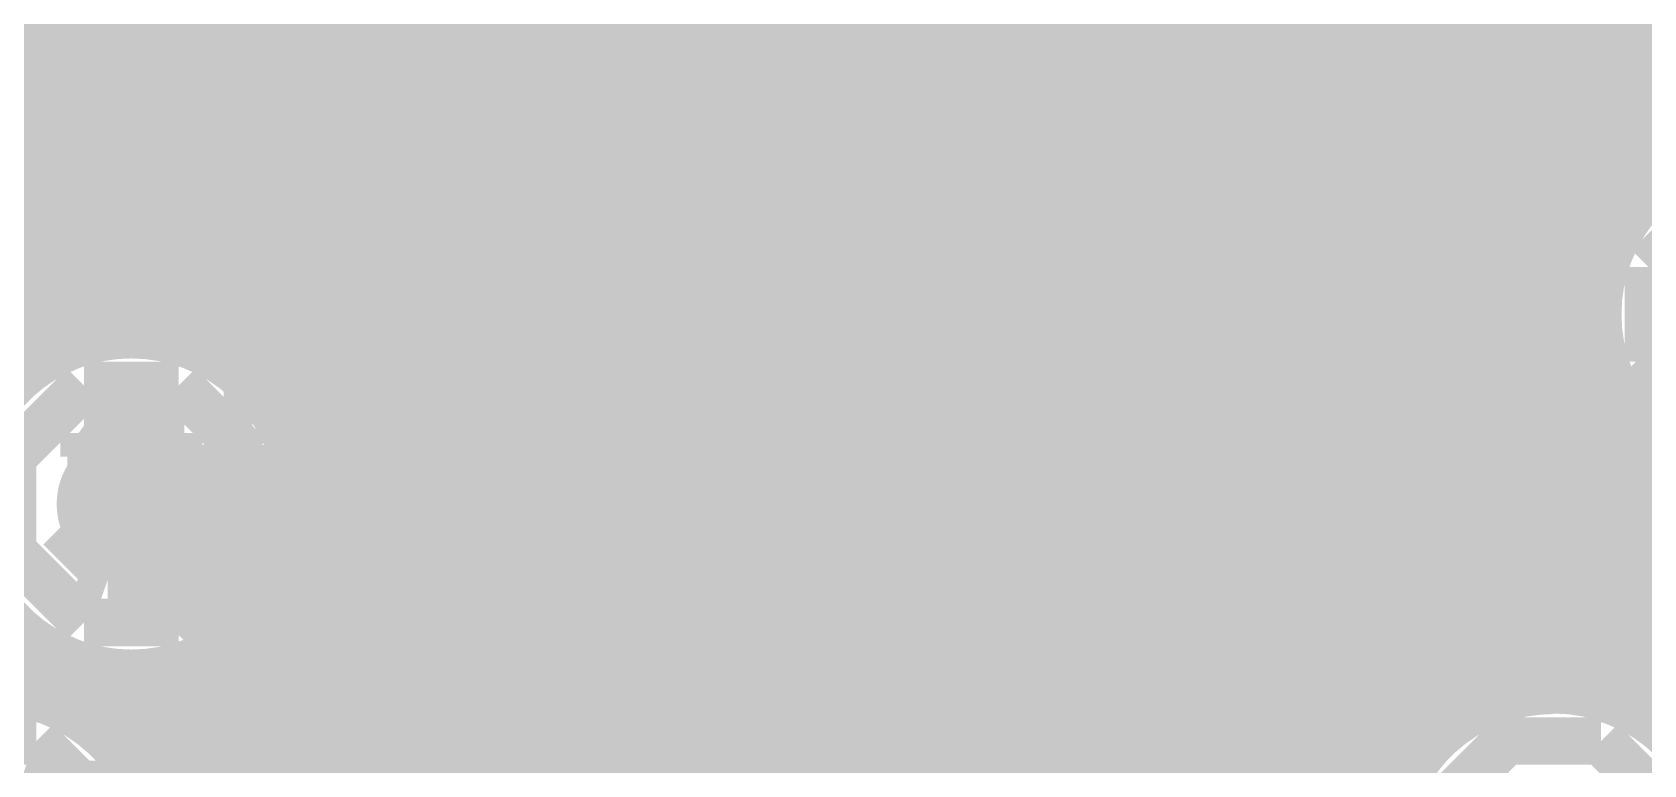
# Model space of a CAD drawing. Extents: x -5 to 157, y -120 to 103.
# Drawn here: x 12.68 to 21.31, y 17.02 to 20.94 of the extents above; entities that cross this region are included whole.
import ezdxf

# ---------------------------------------------------------------- set-up
doc = ezdxf.new("R2010")
doc.units = 0
doc.header["$MEASUREMENT"] = 0
doc.layers.get('0').update_dxf_attribs({"linetype": 'CONTINUOUS'})
for name, color, linetype in [('22-304-2_BOT', 7, 'CONTINUOUS'), ('22-304-2_DRD', 7, 'CONTINUOUS'), ('22-304-2_DRL', 2, 'CONTINUOUS'), ('22-304-2_IN1', 4, 'CONTINUOUS'), ('22-304-2_IN2', 3, 'CONTINUOUS'), ('22-304-2_SMB', 5, 'CONTINUOUS'), ('22-304-2_SPB', 14, 'CONTINUOUS'), ('22-304-2_SSB', 12, 'CONTINUOUS'), ('22-304-2_TOP', 13, 'CONTINUOUS'), ('THRUHOLE_TAP', 7, 'CONTINUOUS')]:
    doc.layers.add(name, color=color, linetype=linetype)

# ---------------------------------------------------------------- blocks, each defined once
blk = doc.blocks.new('ROUND_39')
at = {"const_width": 0.40005}
blk.add_lwpolyline([(-0.200024, 0, 1), (0.200024, 0, 1)], format="xyb", close=True, dxfattribs=at)
blk = doc.blocks.new('RECTANGLE_45')
blk.add_solid([(0.51308, 0.63627), (0.51308, -0.63627), (-0.51308, 0.63627), (-0.51308, -0.63627)])
blk = doc.blocks.new('RECTANGLE_47')
blk.add_solid([(0.4064, 0.4826), (0.4064, -0.4826), (-0.4064, 0.4826), (-0.4064, -0.4826)])
blk = doc.blocks.new('ROUND_88')
at = {"const_width": 0.10033}
blk.add_lwpolyline([(-0.050164, 0, 1), (0.050164, 0, 1)], format="xyb", close=True, dxfattribs=at)
blk = doc.blocks.new('ROUND_42')
at = {"const_width": 0.40005}
blk.add_lwpolyline([(-0.200024, 0, 1), (0.200024, 0, 1)], format="xyb", close=True, dxfattribs=at)
blk = doc.blocks.new('ROUND_80')
at = {"const_width": 0.10033}
blk.add_lwpolyline([(-0.050164, 0, 1), (0.050164, 0, 1)], format="xyb", close=True, dxfattribs=at)

msp = doc.modelspace()

# ---------------------------------------------------------------- linework, layer by layer
at = {"layer": '22-304-2_BOT'}
for points, const_width in [([(14.5288, 20.32), (12.954, 20.32), (11.938, 21.336), (11.938, 24.765), (13.335, 26.162), (14.4018, 26.162), (14.478, 26.0858), (14.5288, 26.035)], 0.635), ([(19.7612, 20.32), (19.7612, 20.3708), (18.923, 21.209), (16.637, 21.209), (15.9512, 20.5232), (15.9512, 20.32)], 0.254), ([(14.5288, 20.32), (14.5288, 18.415)], 0.635), ([(16.89862, 20.574), (16.8656, 20.53844)], 0.254), ([(16.8656, 20.53844), (16.8656, 19.4056)], 0.254), ([(17.4244, 20.574), (16.89862, 20.574)], 0.254), ([(16.9418, 20.574), (16.9418, 18.37182)], 0.254), ([(17.1704, 20.574), (17.1704, 18.161)], 0.254), ([(17.399, 20.574), (17.399, 18.161)], 0.254), ([(17.4244, 20.574), (17.4244, 19.4056)], 0.254), ([(17.4244, 20.4978), (16.8656, 20.4978)], 0.254), ([(17.4879, 20.32), (18.3388, 20.32)], 0.381), ([(17.4244, 20.2692), (16.8656, 20.2692)], 0.254), ([(18.3388, 20.32), (17.4498, 19.431)], 0.254), ([(17.4498, 19.431), (18.3388, 20.32)], 0.254), ([(19.7612, 20.32), (19.812, 20.32), (21.59, 18.542), (22.225, 18.542), (22.6314, 18.1356), (24.25446, 18.1356)], 0.254), ([(17.4244, 20.0406), (16.8656, 20.0406)], 0.254), ([(17.4244, 19.812), (16.8656, 19.812)], 0.254), ([(17.4244, 19.5834), (16.8656, 19.5834)], 0.254), ([(16.8656, 19.4056), (16.8656, 19.3294)], 0.254), ([(17.4244, 19.4056), (17.4244, 19.3294)], 0.254), ([(17.4244, 19.3548), (16.8656, 19.3548)], 0.254), ([(16.8656, 19.3294), (16.8656, 18.44802)], 0.254), ([(17.4244, 19.3294), (17.4244, 18.161)], 0.254), ([(17.4244, 19.1262), (16.8656, 19.1262)], 0.254), ([(17.4244, 18.8976), (16.8656, 18.8976)], 0.254), ([(17.4244, 18.669), (16.8656, 18.669)], 0.254), ([(13.208, 18.415), (14.5288, 18.415)], 0.635), ([(14.5288, 18.415), (14.5288, 16.8148), (14.224, 16.51)], 0.635), ([(16.8656, 18.44802), (17.15262, 18.161)], 0.254), ([(17.4244, 18.4404), (16.87322, 18.4404)], 0.254), ([(17.4879, 18.415), (18.3388, 18.415)], 0.381), ([(19.7612, 16.51), (19.7612, 17.526), (16.891, 17.526), (16.002, 18.415), (15.9512, 18.415)], 0.254), ([(17.272, 18.415), (18.3388, 18.415)], 0.254), ([(18.3388, 18.415), (17.272, 18.415)], 0.254), ([(24.25446, 17.48536), (22.39264, 17.48536), (21.844, 18.034), (20.1422, 18.034), (19.7612, 18.415)], 0.254), ([(17.4244, 18.2118), (17.10182, 18.2118)], 0.254), ([(17.4244, 18.161), (17.15262, 18.161)], 0.254), ([(19.7612, 16.51), (19.7612, 17.526), (21.59, 17.526), (22.28088, 16.83512), (24.25446, 16.83512)], 0.254)]:
    msp.add_lwpolyline(points, dxfattribs=dict(at, const_width=const_width))
at = {"layer": '22-304-2_DRD', "const_width": 0.254}
for points in [[(17.1958, 20.066), (16.8148, 19.685)], [(17.1958, 20.066), (16.8148, 19.685)], [(17.7038, 20.066), (17.1958, 20.066)], [(17.7038, 20.066), (17.1958, 20.066)], [(18.0848, 19.685), (17.7038, 20.066)], [(18.0848, 19.685), (17.7038, 20.066)], [(21.717, 20.066), (21.336, 19.685)], [(17.1958, 19.812), (17.1958, 19.685)], [(17.3228, 19.812), (17.1958, 19.812)], [(17.1958, 19.812), (17.1958, 19.685)], [(17.3228, 19.812), (17.1958, 19.812)], [(17.3228, 19.685), (17.3228, 19.812)], [(17.3228, 19.685), (17.3228, 19.812)], [(17.5768, 19.812), (17.5768, 19.685)], [(17.7038, 19.812), (17.5768, 19.812)], [(17.5768, 19.812), (17.5768, 19.685)], [(17.7038, 19.812), (17.5768, 19.812)], [(17.7038, 19.685), (17.7038, 19.812)], [(17.7038, 19.685), (17.7038, 19.812)], [(16.8148, 19.685), (16.8148, 19.177)], [(16.8148, 19.685), (16.8148, 19.177)], [(17.1958, 19.685), (17.3228, 19.685)], [(17.1958, 19.685), (17.3228, 19.685)], [(17.5768, 19.685), (17.7038, 19.685)], [(17.5768, 19.685), (17.7038, 19.685)], [(18.0848, 19.177), (18.0848, 19.685)], [(18.0848, 19.177), (18.0848, 19.685)], [(21.336, 19.685), (21.336, 19.177)], [(17.3228, 19.05), (17.0688, 19.304)], [(17.3228, 19.05), (17.0688, 19.304)], [(17.8308, 19.304), (17.5768, 19.05)], [(17.8308, 19.304), (17.5768, 19.05)], [(16.8148, 19.177), (17.1958, 18.796)], [(16.8148, 19.177), (17.1958, 18.796)], [(17.7038, 18.796), (18.0848, 19.177)], [(17.7038, 18.796), (18.0848, 19.177)], [(21.336, 19.177), (21.717, 18.796)], [(12.954, 19.05), (12.573, 18.669)], [(13.462, 19.05), (12.954, 19.05)], [(13.843, 18.669), (13.462, 19.05)], [(17.018, 19.05), (16.637, 18.669)], [(17.018, 19.05), (16.637, 18.669)], [(17.526, 19.05), (17.018, 19.05)], [(17.526, 19.05), (17.018, 19.05)], [(17.5768, 19.05), (17.3228, 19.05)], [(17.5768, 19.05), (17.3228, 19.05)], [(17.907, 18.669), (17.526, 19.05)], [(17.907, 18.669), (17.526, 19.05)], [(12.954, 18.796), (12.954, 18.669)], [(13.081, 18.796), (12.954, 18.796)], [(13.081, 18.669), (13.081, 18.796)], [(13.335, 18.796), (13.335, 18.669)], [(13.462, 18.796), (13.335, 18.796)], [(13.462, 18.669), (13.462, 18.796)], [(17.018, 18.796), (17.018, 18.669)], [(17.145, 18.796), (17.018, 18.796)], [(17.018, 18.796), (17.018, 18.669)], [(17.145, 18.796), (17.018, 18.796)], [(17.145, 18.669), (17.145, 18.796)], [(17.145, 18.669), (17.145, 18.796)], [(17.1958, 18.796), (17.7038, 18.796)], [(17.1958, 18.796), (17.7038, 18.796)], [(17.399, 18.796), (17.399, 18.669)], [(17.526, 18.796), (17.399, 18.796)], [(17.399, 18.796), (17.399, 18.669)], [(17.526, 18.796), (17.399, 18.796)], [(17.526, 18.669), (17.526, 18.796)], [(17.526, 18.669), (17.526, 18.796)], [(12.573, 18.669), (12.573, 18.161)], [(12.954, 18.669), (13.081, 18.669)], [(13.335, 18.669), (13.462, 18.669)], [(13.843, 18.161), (13.843, 18.669)], [(16.637, 18.669), (16.637, 18.161)], [(16.637, 18.669), (16.637, 18.161)], [(17.018, 18.669), (17.145, 18.669)], [(17.018, 18.669), (17.145, 18.669)], [(17.399, 18.669), (17.526, 18.669)], [(17.399, 18.669), (17.526, 18.669)], [(17.907, 18.161), (17.907, 18.669)], [(17.907, 18.161), (17.907, 18.669)], [(13.081, 18.034), (12.827, 18.288)], [(13.589, 18.288), (13.335, 18.034)], [(17.145, 18.034), (16.891, 18.288)], [(17.145, 18.034), (16.891, 18.288)], [(17.653, 18.288), (17.399, 18.034)], [(17.653, 18.288), (17.399, 18.034)], [(12.573, 18.161), (12.954, 17.78)], [(13.462, 17.78), (13.843, 18.161)], [(16.637, 18.161), (17.018, 17.78)], [(16.637, 18.161), (17.018, 17.78)], [(17.526, 17.78), (17.907, 18.161)], [(17.526, 17.78), (17.907, 18.161)], [(13.335, 18.034), (13.081, 18.034)], [(17.399, 18.034), (17.145, 18.034)], [(17.399, 18.034), (17.145, 18.034)], [(12.954, 17.78), (13.462, 17.78)], [(17.018, 17.78), (17.526, 17.78)], [(17.018, 17.78), (17.526, 17.78)], [(12.7, 17.145), (12.192, 17.145)], [(13.081, 16.764), (12.7, 17.145)], [(20.574, 17.145), (20.193, 16.764)], [(21.082, 17.145), (20.574, 17.145)], [(21.463, 16.764), (21.082, 17.145)]]:
    msp.add_lwpolyline(points, dxfattribs=at)
at = {"layer": '22-304-2_IN1', "const_width": 0.254}
for points in [[(15.0114, 60.198), (15.0114, 15.66926)], [(15.24, 60.198), (15.24, 15.5067)], [(15.4686, 60.198), (15.4686, 15.1384)], [(15.6972, 53.69814), (15.6972, 12.22756)], [(15.9258, 53.40604), (15.9258, 12.31392)], [(16.1544, 53.26634), (16.1544, 12.33678)], [(16.383, 53.20284), (16.383, 18.59788)], [(16.6116, 40.09136), (16.6116, 19.77898)], [(16.8402, 39.47668), (16.8402, 20.1041)], [(17.0688, 39.07282), (17.0688, 20.25396)], [(17.2974, 38.76294), (17.2974, 20.32508)], [(20.955, 37.62502), (20.955, 17.40916)], [(19.5834, 37.5158), (19.5834, 11.557)], [(20.4978, 37.52596), (20.4978, 17.35582)], [(20.7264, 37.5666), (20.7264, 17.4117)], [(19.812, 37.49548), (19.812, 11.557)], [(20.0406, 37.49294), (20.0406, 16.96212)], [(20.2692, 37.5031), (20.2692, 17.22374)], [(14.7828, 34.64814), (14.7828, 15.748)], [(14.5542, 34.35604), (14.5542, 15.76578)], [(14.097, 34.15284), (14.097, 18.59788)], [(14.3256, 34.21634), (14.3256, 15.7226)], [(19.3548, 29.06014), (19.3548, 11.557)], [(21.1836, 28.58008), (21.1836, 19.88312)], [(21.4122, 28.2194), (21.4122, 20.14474)], [(19.1262, 24.67102), (19.1262, 15.20698)], [(17.526, 24.52624), (17.526, 20.33524)], [(18.8976, 24.3459), (18.8976, 15.5321)], [(17.7546, 24.28494), (17.7546, 20.28444)], [(17.9832, 24.16302), (17.9832, 20.16506)], [(18.669, 24.19604), (18.669, 15.68196)], [(18.2118, 24.11476), (18.2118, 19.92376)], [(18.4404, 24.12492), (18.4404, 15.75308)], [(13.8684, 21.77288), (13.8684, 19.0373)], [(13.6398, 21.50872), (13.6398, 19.21256)], [(12.7254, 21.38934), (12.7254, 19.18208)], [(13.4112, 21.37918), (13.4112, 19.29892)], [(12.954, 21.32584), (12.954, 19.28622)], [(13.1826, 21.3233), (13.1826, 19.32178)], [(21.7932, 20.8534), (11.73226, 20.8534)], [(21.71446, 20.6248), (11.811, 20.6248)], [(21.69922, 20.3962), (11.82878, 20.3962)], [(16.91894, 20.1676), (11.7856, 20.1676)], [(21.44014, 20.1676), (17.98066, 20.1676)], [(16.69796, 19.939), (11.67384, 19.939)], [(21.21916, 19.939), (18.20164, 19.939)], [(16.5862, 19.7104), (11.45286, 19.7104)], [(21.1074, 19.7104), (18.3134, 19.7104)], [(16.54302, 19.4818), (-4.191, 19.4818)], [(21.06422, 19.4818), (18.35658, 19.4818)], [(12.86002, 19.2532), (-4.191, 19.2532)], [(16.55826, 19.2532), (13.55598, 19.2532)], [(21.07946, 19.2532), (18.3388, 19.2532)], [(16.6116, 19.08302), (16.6116, 19.0373)], [(16.5989, 19.0246), (13.8811, 19.0246)], [(21.1582, 19.0246), (18.26006, 19.0246)], [(21.1836, 18.97888), (21.1836, 17.34566)], [(18.2118, 18.93824), (18.2118, 15.76324)], [(16.44904, 18.796), (14.03096, 18.796)], [(21.3233, 18.796), (18.0975, 18.796)], [(21.4122, 18.71472), (21.4122, 17.20342)], [(16.37792, 18.5674), (14.10208, 18.5674)], [(21.6916, 18.5674), (18.16608, 18.5674)], [(16.36776, 18.3388), (14.11224, 18.3388)], [(25.39746, 18.3388), (18.17624, 18.3388)], [(14.097, 18.23212), (14.097, 15.61084)], [(16.383, 18.23212), (16.383, 14.15288)], [(16.41602, 18.1102), (14.06144, 18.1102)], [(25.38222, 18.1102), (18.12544, 18.1102)], [(16.53794, 17.8816), (13.94206, 17.8816)], [(17.9832, 17.85112), (17.9832, 15.71244)], [(25.4254, 17.8816), (18.00606, 17.8816)], [(13.8684, 17.7927), (13.8684, 15.38986)], [(16.6116, 17.7927), (16.6116, 14.5923)], [(12.71524, 17.653), (-4.191, 17.653)], [(12.7254, 17.64538), (12.7254, 17.3736)], [(13.6398, 17.61744), (13.6398, 10.75182)], [(16.77924, 17.653), (13.70076, 17.653)], [(16.8402, 17.61744), (16.8402, 14.76756)], [(17.7546, 17.64538), (17.7546, 15.59306)], [(25.53716, 17.653), (17.76476, 17.653)], [(12.954, 17.54378), (12.954, 17.26184)], [(13.1826, 17.50822), (13.1826, 17.04086)], [(13.4112, 17.53108), (13.4112, 10.61974)], [(17.0688, 17.53108), (17.0688, 14.85392)], [(17.2974, 17.50822), (17.2974, 14.87678)], [(17.526, 17.54378), (17.526, 15.35176)], [(25.75814, 17.4244), (-4.191, 17.4244)], [(20.23364, 17.1958), (13.04036, 17.1958)], [(26.71064, 17.1958), (21.42236, 17.1958)], [(20.04314, 16.9672), (13.23086, 16.9672)]]:
    msp.add_lwpolyline(points, dxfattribs=at)
for points in [[(17.4498, 20.33778, 0.4142136), (16.54302, 19.431)], [(17.4498, 20.33778, 0.4142136), (16.54302, 19.431)], [(18.35658, 19.431, 0.4142136), (17.4498, 20.33778)], [(18.35658, 19.431, 0.4142136), (17.4498, 20.33778)], [(21.70938, 20.29968, 0.330909), (21.06422, 19.431)], [(16.54302, 19.431, 0.1078828), (16.62552, 19.0531)], [(16.54302, 19.431, 0.1078828), (16.62552, 19.0531)], [(18.09496, 18.79346, 0.1973689), (18.35682, 19.431)], [(18.09496, 18.79346, 0.1973689), (18.35682, 19.431)], [(21.06422, 19.431, 0.4142136), (21.971, 18.52422)], [(13.208, 19.32178, 0.4142136), (12.30122, 18.415)], [(14.11478, 18.415, 0.4142136), (13.208, 19.32178)], [(16.6243, 19.05254, 0.1968587), (16.36317, 18.415)], [(16.6243, 19.05254, 0.1968587), (16.36317, 18.415)], [(18.17878, 18.415, 0.1081781), (18.09584, 18.79386)], [(18.17878, 18.415, 0.1081781), (18.09584, 18.79386)], [(12.30122, 18.415, 0.4142136), (13.208, 17.50822)], [(13.208, 17.50822, 0.4142136), (14.11478, 18.415)], [(16.36522, 18.415, 0.4142136), (17.272, 17.50822)], [(16.36522, 18.415, 0.4142136), (17.272, 17.50822)], [(17.272, 17.50822, 0.4142136), (18.17878, 18.415)], [(17.272, 17.50822, 0.4142136), (18.17878, 18.415)], [(13.35278, 16.51, 0.4142136), (12.446, 17.41678)], [(20.828, 17.41678, 0.4142136), (19.92122, 16.51)], [(21.73732, 16.52778, 0.4084996), (20.828, 17.41932)]]:
    msp.add_lwpolyline(points, format="xyb", dxfattribs=at)
at = {"layer": '22-304-2_IN2', "const_width": 0.254}
for points in [[(20.828, 34.28238), (20.828, 17.53616)], [(20.5994, 34.05378), (20.5994, 17.51076)], [(20.3708, 33.82518), (20.3708, 17.42948)], [(20.1422, 33.59658), (20.1422, 17.272)], [(19.9136, 33.36798), (19.9136, 16.97482)], [(19.685, 33.13938), (19.685, 10.71118)], [(19.4564, 32.91078), (19.4564, 10.45972)], [(21.0566, 31.91764), (21.0566, 19.89582)], [(21.2852, 31.62046), (21.2852, 20.193)], [(17.1704, 30.62478), (17.1704, -21.09978)], [(16.9418, 30.39618), (16.9418, 12.05484)], [(16.7132, 30.16758), (16.7132, 12.27328)], [(16.4846, 29.93898), (16.4846, 12.39266)], [(16.256, 29.71038), (16.256, 12.44854)], [(16.0274, 29.48178), (16.0274, 12.45108)], [(15.7988, 29.25318), (15.7988, 12.40028)], [(15.5702, 29.02458), (15.5702, 12.29106)], [(15.3416, 28.82138), (15.3416, 12.08786)], [(15.113, 28.6893), (15.113, 11.57478)], [(12.5984, 28.58262), (12.5984, 19.2405)], [(12.827, 28.58262), (12.827, 19.3675)], [(13.0556, 28.58262), (13.0556, 19.42846)], [(13.2842, 28.58262), (13.2842, 19.43862)], [(13.5128, 28.58262), (13.5128, 19.39544)], [(13.7414, 28.58262), (13.7414, 19.2913)], [(13.97, 28.58262), (13.97, 19.1008)], [(14.1986, 28.58262), (14.1986, 18.6817)], [(14.4272, 28.58262), (14.4272, 3.58648)], [(14.6558, 28.58516), (14.6558, 3.91414)], [(14.8844, 28.61564), (14.8844, 4.07924)], [(19.2278, 24.60752), (19.2278, -13.05052)], [(17.399, 24.50592), (17.399, -21.32838)], [(17.6276, 24.23414), (17.6276, -21.55698)], [(18.9992, 24.27986), (18.9992, -13.20546)], [(17.8562, 24.08682), (17.8562, -21.78558)], [(18.7706, 24.11222), (18.7706, -13.50264)], [(18.0848, 24.01316), (18.0848, -22.01418)], [(18.3134, 23.99284), (18.3134, -22.24278)], [(18.542, 24.02332), (18.542, -22.47138)], [(21.71446, 20.955), (11.81354, 20.955)], [(21.61794, 20.7264), (11.91006, 20.7264)], [(21.57984, 20.4978), (11.94562, 20.4978)], [(21.37918, 20.2692), (11.93292, 20.2692)], [(21.1455, 20.0406), (11.86434, 20.0406)], [(21.0185, 19.812), (11.72718, 19.812)], [(20.955, 19.5834), (11.47572, 19.5834)], [(12.79652, 19.3548), (-0.44958, 19.3548)], [(20.94738, 19.3548), (13.61948, 19.3548)], [(20.99056, 19.1262), (13.94714, 19.1262)], [(21.0566, 18.96364), (21.0566, 17.51076)], [(21.0947, 18.8976), (14.11224, 18.8976)], [(21.28266, 18.669), (14.20114, 18.669)], [(21.2852, 18.66646), (21.2852, 17.42948)], [(21.70176, 18.4404), (14.23416, 18.4404)], [(31.37916, 18.2118), (14.21384, 18.2118)], [(14.1986, 18.14576), (14.1986, 0.88646)], [(31.45282, 17.9832), (14.13764, 17.9832)], [(31.60014, 17.7546), (13.99286, 17.7546)], [(13.97, 17.72666), (13.97, 0.8255)], [(12.5984, 17.5895), (12.5984, 17.52346)], [(12.69492, 17.526), (12.59078, 17.526)], [(20.68322, 17.526), (13.72108, 17.526)], [(13.7414, 17.5387), (13.7414, 0.6985)], [(31.87192, 17.526), (20.97278, 17.526)], [(13.0556, 17.399), (13.0556, 17.3355)], [(13.5128, 17.43456), (13.5128, 8.28548)], [(13.2842, 17.39138), (13.2842, 17.10182)], [(20.17014, 17.2974), (13.10386, 17.2974)], [(19.96694, 17.0688), (13.30706, 17.0688)]]:
    msp.add_lwpolyline(points, dxfattribs=at)
for points in [[(21.58238, 20.38096, 0.3045435), (20.94484, 19.431)], [(13.208, 19.44116, 0.4142136), (12.18184, 18.415)], [(14.23416, 18.415, 0.4142136), (13.208, 19.44116)], [(20.94484, 19.431, 0.4142136), (21.971, 18.40484)], [(12.18184, 18.415, 0.3002864), (12.80414, 17.47012)], [(13.208, 17.38884, 0.4142136), (14.23416, 18.415)], [(12.80414, 17.47012, 0.0894953), (12.446, 17.53474)], [(20.828, 17.53616, 0.4142136), (19.80184, 16.51)], [(21.84654, 16.63954, 0.3776294), (20.828, 17.53616)], [(12.84986, 17.45234, 0.0892775), (13.208, 17.38788)], [(13.47216, 16.51, 0.3000217), (12.84986, 17.45234)]]:
    msp.add_lwpolyline(points, format="xyb", dxfattribs=at)
at = {"layer": '22-304-2_SSB', "const_width": 0.1524}
for points in [[(13.7795, 21.1455), (16.7005, 21.1455), (16.7005, 19.5072), (13.7795, 19.5072), (13.7795, 21.1455)], [(20.5105, 19.4945), (17.5895, 19.4945), (17.5895, 21.1328), (20.5105, 21.1328), (20.5105, 19.4945)], [(13.41628, 20.37842), (13.06068, 20.37842), (12.9413, 20.54606), (12.9413, 20.71624), (13.06068, 20.88642), (13.41628, 20.88642), (13.41628, 19.87042)], [(21.10994, 20.00758), (21.05152, 19.8374), (20.69592, 19.8374), (20.63496, 20.00758), (20.63496, 20.3454), (20.75434, 20.51558), (21.10994, 20.51558), (21.10994, 20.8534), (20.63496, 20.8534)], [(13.1191, 20.37842), (12.9413, 19.87042)], [(13.7795, 19.2405), (16.7005, 19.2405), (16.7005, 17.6022), (13.7795, 17.6022), (13.7795, 19.2405)], [(20.5105, 17.5895), (17.5895, 17.5895), (17.5895, 19.2278), (20.5105, 19.2278), (20.5105, 17.5895)], [(13.41628, 18.34642), (13.06068, 18.34642), (12.9413, 18.51406), (12.9413, 18.68424), (13.06068, 18.85442), (13.41628, 18.85442), (13.41628, 17.83842)], [(20.99056, 17.8054), (20.63496, 18.8214), (21.10994, 18.8214)], [(13.1191, 18.34642), (12.9413, 17.83842)], [(17.018, 15.621), (13.462, 15.621), (13.462, 17.399), (17.018, 17.399), (17.018, 15.621)], [(20.5105, 15.6845), (17.5895, 15.6845), (17.5895, 17.3228), (20.5105, 17.3228), (20.5105, 15.6845)], [(12.64666, 16.1163), (12.70762, 15.94866), (13.06322, 15.94866), (13.12164, 16.1163), (13.12164, 16.79448), (13.06322, 16.96466), (12.70762, 16.96466), (12.64666, 16.79448)]]:
    msp.add_lwpolyline(points, dxfattribs=at)
at = {"layer": '22-304-2_TOP'}
for points, const_width in [([(10.922, 20.447), (22.606, 20.447)], 0.254), ([(21.14804, 19.812), (11.5697, 19.812)], 0.254), ([(21.14804, 19.812), (11.5697, 19.812)], 0.254), ([(12.5984, 19.812), (12.5984, 19.0881)], 0.254), ([(12.827, 19.812), (12.827, 19.23796)], 0.254), ([(13.0556, 19.812), (13.0556, 19.30908)], 0.254), ([(13.2842, 19.812), (13.2842, 19.31924)], 0.254), ([(13.5128, 19.812), (13.5128, 19.26844)], 0.254), ([(13.7414, 19.812), (13.7414, 19.14906)], 0.254), ([(13.97, 19.812), (13.97, 18.90776)], 0.254), ([(14.1986, 19.812), (14.1986, 18.59026)], 0.254), ([(14.4272, 19.812), (14.4272, 18.36166)], 0.254), ([(14.6558, 19.812), (14.6558, 18.2245)], 0.254), ([(14.8844, 19.812), (14.8844, 18.2245)], 0.254), ([(15.113, 19.812), (15.113, 18.2245)], 0.254), ([(15.3416, 19.812), (15.3416, 18.2245)], 0.254), ([(15.5702, 19.812), (15.5702, 18.2245)], 0.254), ([(15.7988, 19.812), (15.7988, 18.2245)], 0.254), ([(16.0274, 19.812), (16.0274, 18.2245)], 0.254), ([(16.256, 19.812), (16.256, 18.2245)], 0.254), ([(16.4846, 19.812), (16.4846, 18.2245)], 0.254), ([(16.7132, 19.812), (16.7132, 18.2245)], 0.254), ([(16.9418, 19.812), (16.9418, 18.2245)], 0.254), ([(17.1704, 19.812), (17.1704, 18.2245)], 0.254), ([(17.399, 19.812), (17.399, 18.2245)], 0.254), ([(17.6276, 19.812), (17.6276, 18.2245)], 0.254), ([(17.8562, 19.812), (17.8562, 18.2245)], 0.254), ([(18.0848, 19.812), (18.0848, 18.2245)], 0.254), ([(18.3134, 19.812), (18.3134, 18.2245)], 0.254), ([(18.542, 19.812), (18.542, 18.2245)], 0.254), ([(18.7706, 19.812), (18.7706, 18.2245)], 0.254), ([(18.9992, 19.812), (18.9992, 18.2245)], 0.254), ([(19.2278, 19.812), (19.2278, 18.2245)], 0.254), ([(19.4564, 19.812), (19.4564, 18.2245)], 0.254), ([(21.1201, 19.7485), (19.5961, 18.2245)], 0.254), ([(19.685, 19.812), (19.685, 18.31086)], 0.254), ([(19.9136, 19.812), (19.9136, 18.53946)], 0.254), ([(20.1422, 19.812), (20.1422, 18.76806)], 0.254), ([(20.3708, 19.812), (20.3708, 18.99666)], 0.254), ([(20.5994, 19.812), (20.5994, 19.22526)], 0.254), ([(20.828, 19.812), (20.828, 19.45386)], 0.254), ([(21.0566, 19.812), (21.0566, 19.68246)], 0.254), ([(21.14804, 19.812), (21.12134, 19.74803)], 0.254), ([(20.955, 19.5834), (11.2014, 19.5834)], 0.254), ([(21.971, 19.431), (19.939, 17.399), (14.224, 17.399), (13.208, 18.415)], 0.635), ([(20.7264, 19.3548), (4.9911, 19.3548)], 0.254), ([(12.64412, 19.1262), (4.7625, 19.1262)], 0.254), ([(20.4978, 19.1262), (13.77188, 19.1262)], 0.254), ([(20.2692, 18.8976), (13.97508, 18.8976)], 0.254), ([(14.0589, 18.7325), (14.56436, 18.2245)], 0.254), ([(20.0406, 18.669), (14.11986, 18.669)], 0.254), ([(22.2885, 18.5801), (21.08708, 17.37868)], 0.254), ([(19.812, 18.4404), (14.34846, 18.4404)], 0.254), ([(19.5961, 18.2245), (14.56436, 18.2245)], 0.254), ([(12.5857, 17.7546), (3.3909, 17.7546)], 0.254), ([(12.5984, 17.7419), (12.5984, 17.40408)], 0.254), ([(12.827, 17.59204), (12.827, 17.33296)], 0.254), ([(21.2852, 17.5768), (21.2852, 17.29486)], 0.254), ([(12.9286, 17.526), (3.1623, 17.526)], 0.254), ([(12.8905, 17.5641), (13.3096, 17.145)], 0.254), ([(31.5595, 17.526), (21.23186, 17.526)], 0.254), ([(13.0556, 17.399), (13.0556, 17.1831)], 0.254), ([(13.1572, 17.2974), (12.89812, 17.2974)], 0.254), ([(31.5595, 17.2974), (21.28012, 17.2974)], 0.254), ([(13.3096, 17.145), (13.0937, 17.145)], 0.254), ([(13.2842, 17.1704), (13.2842, 17.145)], 0.254)]:
    msp.add_lwpolyline(points, dxfattribs=dict(at, const_width=const_width))
at = {"layer": '22-304-2_TOP', "const_width": 0.254}
for points in [[(13.208, 19.32178, 0.4142136), (12.30122, 18.415)], [(14.0589, 18.7325, 0.3130834), (13.208, 19.32432)], [(12.30122, 18.415, 0.3130833), (12.8905, 17.5641)], [(13.0937, 17.145, 0.2014867), (12.446, 17.41705)], [(21.73732, 16.52778, 0.3262377), (21.08708, 17.37868)]]:
    msp.add_lwpolyline(points, format="xyb", dxfattribs=at)

# ---------------------------------------------------------------- block references
at = {"layer": '22-304-2_BOT'}
for name, p in [('RECTANGLE_47', (14.5288, 20.32)), ('RECTANGLE_47', (15.9512, 20.32)), ('RECTANGLE_47', (18.3388, 20.32)), ('RECTANGLE_47', (19.7612, 20.32)), ('ROUND_39', (17.4498, 19.431)), ('RECTANGLE_47', (14.5288, 18.415)), ('RECTANGLE_47', (15.9512, 18.415)), ('RECTANGLE_47', (18.3388, 18.415)), ('RECTANGLE_47', (19.7612, 18.415)), ('ROUND_39', (13.208, 18.415)), ('ROUND_39', (17.272, 18.415)), ('RECTANGLE_45', (14.224, 16.51)), ('RECTANGLE_45', (16.256, 16.51))]:
    msp.add_blockref(name, p, dxfattribs=at)
at = {"layer": '22-304-2_DRL'}
for p in [(17.4498, 19.431), (13.208, 18.415), (17.272, 18.415)]:
    msp.add_blockref('ROUND_88', p, dxfattribs=at)
at = {"layer": '22-304-2_IN1'}
for name, p in [('ROUND_42', (17.4498, 19.431)), ('ROUND_39', (13.208, 18.415)), ('ROUND_42', (17.272, 18.415))]:
    msp.add_blockref(name, p, dxfattribs=at)
at = {"layer": '22-304-2_IN2'}
for name, p in [('ROUND_42', (17.4498, 19.431)), ('ROUND_39', (13.208, 18.415)), ('ROUND_42', (17.272, 18.415))]:
    msp.add_blockref(name, p, dxfattribs=at)
at = {"layer": '22-304-2_SMB'}
for name, p in [('RECTANGLE_47', (14.5288, 20.32)), ('RECTANGLE_47', (15.9512, 20.32)), ('RECTANGLE_47', (18.3388, 20.32)), ('RECTANGLE_47', (19.7612, 20.32)), ('RECTANGLE_47', (14.5288, 18.415)), ('RECTANGLE_47', (15.9512, 18.415)), ('RECTANGLE_47', (18.3388, 18.415)), ('RECTANGLE_47', (19.7612, 18.415)), ('RECTANGLE_45', (14.224, 16.51)), ('RECTANGLE_45', (16.256, 16.51))]:
    msp.add_blockref(name, p, dxfattribs=at)
at = {"layer": '22-304-2_SPB'}
for name, p in [('RECTANGLE_47', (14.5288, 20.32)), ('RECTANGLE_47', (15.9512, 20.32)), ('RECTANGLE_47', (18.3388, 20.32)), ('RECTANGLE_47', (19.7612, 20.32)), ('RECTANGLE_47', (14.5288, 18.415)), ('RECTANGLE_47', (15.9512, 18.415)), ('RECTANGLE_47', (18.3388, 18.415)), ('RECTANGLE_47', (19.7612, 18.415)), ('RECTANGLE_45', (14.224, 16.51)), ('RECTANGLE_45', (16.256, 16.51))]:
    msp.add_blockref(name, p, dxfattribs=at)
at = {"layer": '22-304-2_TOP'}
for p in [(17.4498, 19.431), (13.208, 18.415), (17.272, 18.415)]:
    msp.add_blockref('ROUND_39', p, dxfattribs=at)
at = {"layer": 'THRUHOLE_TAP'}
for p in [(17.4498, 19.431), (13.208, 18.415), (17.272, 18.415)]:
    msp.add_blockref('ROUND_80', p, dxfattribs=at)

doc.saveas('drawing.dxf')
